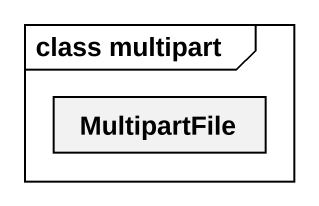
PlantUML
@startuml
mainframe class multipart
hide circle
hide empty members
class MultipartFile
@enduml
